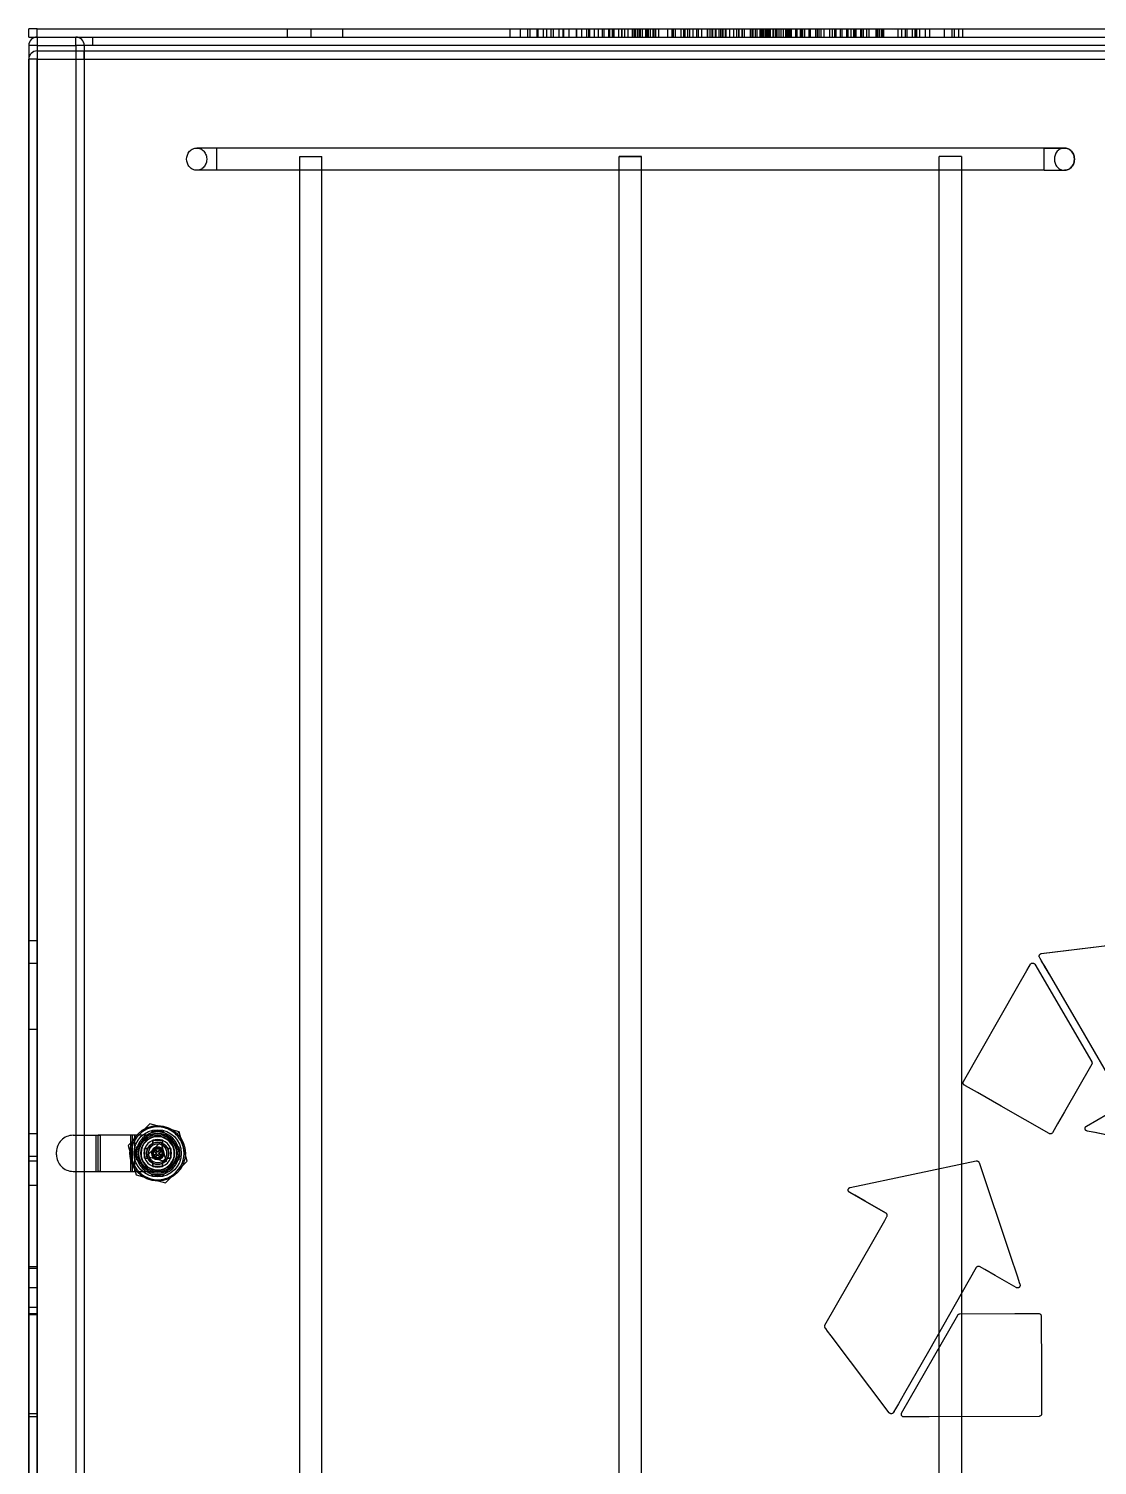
# Model space of a CAD drawing. Header units: millimetres. Extents: x 10366 to 13995, y 24552 to 29685.
# Drawn here: x 12520 to 12905, y 28283 to 28800 of the extents above; entities that cross this region are included whole.
import ezdxf

# ---------------------------------------------------------------- set-up
doc = ezdxf.new("R2010")
doc.units = ezdxf.units.MM
doc.header["$LTSCALE"] = 3
doc.layers.add('DomyÅ›lny', color=7, linetype='Continuous')

msp = doc.modelspace()

# ---------------------------------------------------------------- linework, layer by layer
at = {"layer": 'DomyÅ›lny'}
for p, q in [((12520.26, 28797.33), (12520.26, 28800.33)), ((12523.26, 28797.33), (12523.26, 28800.33)), ((12523.26, 28800.33), (13291.26, 28800.33)), ((12523.26, 28797.33), (13291.26, 28797.33)), ((12613.51, 28797.33), (12613.51, 28800.33)), ((12622.04, 28797.33), (12622.04, 28800.33)), ((12633.51, 28797.33), (12633.51, 28800.33)), ((12693.83, 28797.33), (12693.83, 28800.33)), ((12697.49, 28797.33), (12697.49, 28800.33)), ((12700.19, 28797.33), (12700.19, 28800.33)), ((12700.94, 28797.33), (12700.94, 28800.33)), ((12703.46, 28797.33), (12703.46, 28800.33)), ((12703.86, 28797.33), (12703.86, 28800.33)), ((12705.84, 28797.33), (12705.84, 28800.33)), ((12707.01, 28797.33), (12707.01, 28800.33)), ((12708.53, 28797.33), (12708.53, 28800.33)), ((12709.46, 28797.33), (12709.46, 28800.33)), ((12711.49, 28797.33), (12711.49, 28800.33)), ((12712.87, 28797.33), (12712.87, 28800.33)), ((12713.12, 28797.33), (12713.12, 28800.33)), ((12715.04, 28797.33), (12715.04, 28800.33)), ((12717.72, 28797.33), (12717.72, 28800.33)), ((12717.86, 28797.33), (12717.86, 28800.33)), ((12719.6, 28797.33), (12719.6, 28800.33)), ((12721.41, 28797.33), (12721.41, 28800.33)), ((12722.15, 28797.33), (12722.15, 28800.33)), ((12722.45, 28797.33), (12722.45, 28800.33)), ((12724.15, 28797.33), (12724.15, 28800.33)), ((12725.63, 28797.33), (12725.63, 28800.33)), ((12727.05, 28797.33), (12727.05, 28800.33)), ((12727.7, 28797.33), (12727.7, 28800.33)), ((12729.34, 28797.33), (12729.34, 28800.33)), ((12729.74, 28797.33), (12729.74, 28800.33)), ((12730.72, 28797.33), (12730.72, 28800.33)), ((12731.16, 28797.33), (12731.16, 28800.33)), ((12731.25, 28797.33), (12731.25, 28800.33)), ((12732.91, 28797.33), (12732.91, 28800.33)), ((12734.08, 28797.33), (12734.08, 28800.33)), ((12734.21, 28797.33), (12734.21, 28800.33)), ((12735.15, 28797.33), (12735.15, 28800.33)), ((12736.3, 28797.33), (12736.3, 28800.33)), ((12737.82, 28797.33), (12737.82, 28800.33)), ((12738.53, 28797.33), (12738.53, 28800.33)), ((12738.7, 28797.33), (12738.7, 28800.33)), ((12738.99, 28800.33), (12738.99, 28797.33)), ((12739.85, 28797.33), (12739.85, 28800.33)), ((12740.39, 28797.33), (12740.39, 28800.33)), ((12740.8, 28797.33), (12740.8, 28800.33)), ((12741.49, 28797.33), (12741.49, 28800.33)), ((12742.66, 28797.33), (12742.66, 28800.33)), ((12743.19, 28797.33), (12743.19, 28800.33)), ((12743.65, 28797.33), (12743.65, 28800.33)), ((12744.35, 28797.33), (12744.35, 28800.33)), ((12745.36, 28797.33), (12745.36, 28800.33)), ((12745.57, 28800.33), (12745.57, 28797.33)), ((12746.33, 28797.33), (12746.33, 28800.33)), ((12747.4, 28797.33), (12747.4, 28800.33)), ((12750.56, 28797.33), (12750.56, 28800.33)), ((12752.21, 28797.33), (12752.21, 28800.33)), ((12752.68, 28797.33), (12752.68, 28800.33)), ((12753.43, 28797.33), (12753.43, 28800.33)), ((12755.43, 28797.33), (12755.43, 28800.33)), ((12756.32, 28797.33), (12756.32, 28800.33)), ((12756.88, 28797.33), (12756.88, 28800.33)), ((12756.89, 28797.33), (12756.89, 28800.33)), ((12757.77, 28797.33), (12757.77, 28800.33)), ((12758.52, 28797.33), (12758.52, 28800.33)), ((12759.69, 28797.33), (12759.69, 28800.33)), ((12761.1, 28797.33), (12761.1, 28800.33)), ((12761.72, 28797.33), (12761.72, 28800.33)), ((12762.87, 28797.33), (12762.87, 28800.33)), ((12764.86, 28797.33), (12764.86, 28800.33)), ((12765.05, 28797.33), (12765.05, 28800.33)), ((12765.91, 28797.33), (12765.91, 28800.33)), ((12766.62, 28797.33), (12766.62, 28800.33)), ((12766.81, 28797.33), (12766.81, 28800.33)), ((12767.78, 28797.33), (12767.78, 28800.33)), ((12768.09, 28797.33), (12768.09, 28800.33)), ((12769.17, 28797.33), (12769.17, 28800.33)), ((12769.77, 28797.33), (12769.77, 28800.33)), ((12770.29, 28797.33), (12770.29, 28800.33)), ((12770.46, 28797.33), (12770.46, 28800.33)), ((12770.61, 28797.33), (12770.61, 28800.33)), ((12771.43, 28797.33), (12771.43, 28800.33)), ((12771.64, 28797.33), (12771.64, 28800.33)), ((12772.94, 28797.33), (12772.94, 28800.33)), ((12774.35, 28797.33), (12774.35, 28800.33)), ((12775.52, 28797.33), (12775.52, 28800.33)), ((12776.17, 28797.33), (12776.17, 28800.33)), ((12776.26, 28800.33), (12776.26, 28797.33)), ((12777.42, 28797.33), (12777.42, 28800.33)), ((12777.55, 28797.33), (12777.55, 28800.33)), ((12778.25, 28797.33), (12778.25, 28800.33)), ((12780.37, 28797.33), (12780.37, 28800.33)), ((12780.6, 28797.33), (12780.6, 28800.33)), ((12781.22, 28797.33), (12781.22, 28800.33)), ((12781.38, 28797.33), (12781.38, 28800.33)), ((12782.23, 28797.33), (12782.23, 28800.33)), ((12782.69, 28800.33), (12782.69, 28797.33)), ((12783.92, 28797.33), (12783.92, 28800.33)), ((12784.33, 28797.33), (12784.33, 28800.33)), ((12784.66, 28797.33), (12784.66, 28800.33)), ((12785.02, 28797.33), (12785.02, 28800.33)), ((12785.24, 28797.33), (12785.24, 28800.33)), ((12785.76, 28797.33), (12785.76, 28800.33)), ((12786.2, 28797.33), (12786.2, 28800.33)), ((12786.45, 28797.33), (12786.45, 28800.33)), ((12786.89, 28797.33), (12786.89, 28800.33)), ((12787.14, 28797.33), (12787.14, 28800.33)), ((12787.49, 28800.33), (12787.49, 28797.33)), ((12788.58, 28797.33), (12788.58, 28800.33)), ((12788.82, 28797.33), (12788.82, 28800.33)), ((12789.56, 28797.33), (12789.56, 28800.33)), ((12789.78, 28797.33), (12789.78, 28800.33)), ((12790.02, 28797.33), (12790.02, 28800.33)), ((12790.71, 28797.33), (12790.71, 28800.33)), ((12791.47, 28797.33), (12791.47, 28800.33)), ((12792.26, 28797.33), (12792.26, 28800.33)), ((12793.19, 28797.33), (12793.19, 28800.33)), ((12793.42, 28800.33), (12793.42, 28797.33)), ((12793.79, 28800.33), (12793.79, 28797.33)), ((12794.32, 28797.33), (12794.32, 28800.33)), ((12794.83, 28797.33), (12794.83, 28800.33)), ((12795.21, 28797.33), (12795.21, 28800.33)), ((12796.74, 28797.33), (12796.74, 28800.33)), ((12797.27, 28797.33), (12797.27, 28800.33)), ((12798.38, 28797.33), (12798.38, 28800.33)), ((12798.76, 28797.33), (12798.76, 28800.33)), ((12799.03, 28797.33), (12799.03, 28800.33)), ((12799.32, 28797.33), (12799.32, 28800.33)), ((12799.94, 28797.33), (12799.94, 28800.33)), ((12801.58, 28797.33), (12801.58, 28800.33)), ((12802.02, 28797.33), (12802.02, 28800.33)), ((12803.94, 28797.33), (12803.94, 28800.33)), ((12804.54, 28797.33), (12804.54, 28800.33)), ((12805.13, 28797.33), (12805.13, 28800.33)), ((12805.88, 28797.33), (12805.88, 28800.33)), ((12806.93, 28797.33), (12806.93, 28800.33)), ((12809, 28797.33), (12809, 28800.33)), ((12809.91, 28797.33), (12809.91, 28800.33)), ((12810.78, 28797.33), (12810.78, 28800.33)), ((12811.32, 28797.33), (12811.32, 28800.33)), ((12812.86, 28797.33), (12812.86, 28800.33)), ((12813.46, 28797.33), (12813.46, 28800.33)), ((12815.08, 28797.33), (12815.08, 28800.33)), ((12815.53, 28797.33), (12815.53, 28800.33)), ((12815.65, 28797.33), (12815.65, 28800.33)), ((12816.75, 28797.33), (12816.75, 28800.33)), ((12817.61, 28797.33), (12817.61, 28800.33)), ((12818.07, 28797.33), (12818.07, 28800.33)), ((12818.48, 28797.33), (12818.48, 28800.33)), ((12820.21, 28797.33), (12820.21, 28800.33)), ((12820.53, 28797.33), (12820.53, 28800.33)), ((12821.16, 28797.33), (12821.16, 28800.33)), ((12822.28, 28797.33), (12822.28, 28800.33)), ((12823.23, 28797.33), (12823.23, 28800.33)), ((12825.76, 28797.33), (12825.76, 28800.33)), ((12826.03, 28797.33), (12826.03, 28800.33)), ((12826.31, 28797.33), (12826.31, 28800.33)), ((12826.42, 28797.33), (12826.42, 28800.33)), ((12826.99, 28797.33), (12826.99, 28800.33)), ((12827.72, 28797.33), (12827.72, 28800.33)), ((12828.15, 28797.33), (12828.15, 28800.33)), ((12828.48, 28797.33), (12828.48, 28800.33)), ((12833.69, 28797.33), (12833.69, 28800.33)), ((12834.94, 28797.33), (12834.94, 28800.33)), ((12834.95, 28797.33), (12834.95, 28800.33)), ((12836.32, 28797.33), (12836.32, 28800.33)), ((12836.86, 28797.33), (12836.86, 28800.33)), ((12838.81, 28797.33), (12838.81, 28800.33)), ((12839.74, 28797.33), (12839.74, 28800.33)), ((12840.19, 28797.33), (12840.19, 28800.33)), ((12840.35, 28797.33), (12840.35, 28800.33)), ((12841.42, 28797.33), (12841.42, 28800.33)), ((12843.49, 28797.33), (12843.49, 28800.33)), ((12845.06, 28797.33), (12845.06, 28800.33)), ((12850.38, 28797.33), (12850.38, 28800.33)), ((12853.13, 28797.33), (12853.13, 28800.33)), ((12853.92, 28797.33), (12853.92, 28800.33)), ((12855.38, 28800.33), (12855.38, 28797.33)), ((12856.89, 28797.33), (12856.89, 28800.33)), ((12520.26, 28794.33), (12520.26, 27960.58)), ((12523.26, 28794.33), (12523.26, 28791.86)), ((12523.26, 28794.33), (12537.26, 28794.33)), ((12523.26, 28792.33), (13291.26, 28792.33)), ((12523.26, 28791.86), (12523.26, 27962.8)), ((12537.26, 28794.33), (12537.26, 28792.33)), ((12537.26, 28792.33), (12537.26, 27962.58)), ((12540.26, 28794.33), (12540.26, 28792.33)), ((12540.26, 28792.33), (12540.26, 27962.58)), ((13271.26, 28794.33), (12543.26, 28794.33)), ((12520.26, 27965.58), (12520.26, 28789.33)), ((12523.26, 27965.58), (12523.26, 28789.33)), ((12523.26, 28789.33), (13291.26, 28789.33)), ((12886.3, 28757.33), (12588.06, 28757.33)), ((12617.92, 28054.33), (12617.92, 28754.33)), ((12625.92, 28054.33), (12625.92, 28754.33)), ((12733.11, 28054.33), (12733.11, 28754.33)), ((12741.11, 28054.33), (12741.11, 28754.33)), ((12848.44, 28389.49), (12848.44, 28754.33)), ((12856.44, 28754.33), (12856.44, 28391.18)), ((12886.3, 28749.33), (12588.06, 28749.33)), ((12520.26, 28471.69), (12523.26, 28471.69)), ((12520.26, 28463.6), (12523.26, 28463.6)), ((12520.26, 28439.8), (12523.26, 28439.8)), ((12523.26, 28402.03), (12520.26, 28402.03)), ((12536.26, 28401.52), (12544.46, 28401.52)), ((12544.46, 28401.52), (12544.46, 28388.52)), ((12545.32, 28401.52), (12546, 28401.52)), ((12545.32, 28388.52), (12545.32, 28401.52)), ((12556.98, 28401.52), (12545.32, 28401.52)), ((12546, 28401.52), (12546, 28388.52)), ((12556.98, 28401.52), (12556.98, 28388.52)), ((12557.67, 28401.52), (12556.98, 28401.52)), ((12557.67, 28388.52), (12557.67, 28401.52)), ((12558.52, 28388.52), (12558.52, 28401.52)), ((12569.73, 28401.52), (12558.52, 28401.52)), ((12564.61, 28402.73), (12559.01, 28397.13)), ((12562.54, 28393.9), (12567.85, 28399.2)), ((12565.03, 28399.72), (12565.03, 28398.36)), ((12568.43, 28399.72), (12565.03, 28399.72)), ((12565.03, 28398.36), (12565.03, 28399.72)), ((12565.03, 28399.72), (12568.43, 28399.72)), ((12567.85, 28399.2), (12569.79, 28391.95)), ((12568.43, 28398.36), (12568.43, 28399.72)), ((12568.43, 28399.72), (12568.43, 28398.36)), ((12574.44, 28397.13), (12568.84, 28402.73)), ((12574.48, 28402.77), (12573.44, 28401.73)), ((12523.26, 28393.87), (12520.26, 28393.87)), ((12530.26, 28394.52), (12530.26, 28395.52)), ((12559.01, 28392.9), (12564.61, 28387.3)), ((12562.03, 28396.72), (12562.03, 28393.32)), ((12563.38, 28396.72), (12562.03, 28396.72)), ((12562.03, 28393.32), (12562.03, 28396.72)), ((12562.03, 28396.72), (12563.38, 28396.72)), ((12562.03, 28393.32), (12563.38, 28393.32)), ((12563.38, 28393.32), (12562.03, 28393.32)), ((12569.79, 28391.95), (12562.54, 28393.9)), ((12565.96, 28396.14), (12565.62, 28396.65)), ((12566.53, 28395.76), (12566.4, 28395.64)), ((12566.93, 28395.76), (12567.05, 28395.64)), ((12567.47, 28394.82), (12567.35, 28394.69)), ((12567.85, 28395.79), (12568.36, 28396.12)), ((12568.36, 28393.91), (12567.85, 28394.25)), ((12568.84, 28387.3), (12574.44, 28392.9)), ((12571.43, 28396.72), (12570.07, 28396.72)), ((12570.07, 28396.72), (12571.43, 28396.72)), ((12570.07, 28393.32), (12571.43, 28393.32)), ((12571.43, 28393.32), (12570.07, 28393.32)), ((12571.43, 28393.32), (12571.43, 28396.72)), ((12571.43, 28396.72), (12571.43, 28393.32)), ((12520.26, 28392.31), (12523.26, 28392.31)), ((12536.26, 28388.52), (12544.46, 28388.52)), ((12546, 28388.52), (12545.32, 28388.52)), ((12545.32, 28388.52), (12556.98, 28388.52)), ((12556.98, 28388.52), (12557.67, 28388.52)), ((12558.52, 28388.52), (12569.73, 28388.52)), ((12565.03, 28391.67), (12565.03, 28390.32)), ((12565.03, 28390.32), (12565.03, 28391.67)), ((12565.03, 28390.32), (12568.43, 28390.32)), ((12568.43, 28390.32), (12565.03, 28390.32)), ((12568.43, 28390.32), (12568.43, 28391.67)), ((12568.43, 28391.67), (12568.43, 28390.32)), ((12848.44, 28330.5), (12848.44, 28389.49)), ((12856.44, 28391.18), (12856.44, 28344.5)), ((12520.26, 28383.54), (12523.26, 28383.54)), ((12520.26, 28354.28), (12523.26, 28354.28)), ((12520.26, 28353.68), (12523.26, 28353.68)), ((12523.26, 28346.52), (12520.26, 28346.52)), ((12856.44, 28344.5), (12856.44, 28337.15)), ((12523.26, 28339.46), (12520.26, 28339.46)), ((12520.26, 28337.28), (12523.26, 28337.28)), ((12520.26, 28336.94), (12523.26, 28336.94)), ((12856.44, 28337.15), (12856.44, 28300.09)), ((12848.44, 28325.05), (12848.44, 28330.5)), ((12848.44, 28300.06), (12848.44, 28325.05)), ((12523.26, 28301.16), (12520.26, 28301.16)), ((12523.26, 28300), (12520.26, 28300)), ((12848.44, 28054.33), (12848.44, 28300.06)), ((12856.44, 28300.09), (12856.44, 28054.33))]:
    msp.add_line(p, q, dxfattribs=at)
for points in [[(12523.26, 28800.33, 0), (12520.26, 28800.33, 0)], [(12520.26, 28797.33, 0), (12520.26, 28797.33, 0), (12520.26, 28797.33, 0), (12520.26, 28797.33, 0), (12520.26, 28797.33, 0), (12520.26, 28797.33, 0), (12520.26, 28797.33, 0), (12520.26, 28797.33, 0), (12520.26, 28797.33, 0), (12520.26, 28797.33, 0), (12520.26, 28797.33, 0), (12520.26, 28797.33, 0), (12520.26, 28797.33, 0), (12520.26, 28797.33, 0), (12520.28, 28797.33, 0), (12520.34, 28797.33, 0), (12520.63, 28797.33, 0), (12523.26, 28797.33, 0)], [(12523.26, 28797.33, 0), (12523.26, 28797.33, 0), (12523.26, 28797.33, 0), (12523.26, 28797.33, 0), (12523.26, 28797.33, 0), (12523.26, 28797.33, 0), (12523.26, 28797.33, 0), (12523.26, 28797.33, 0), (12523.26, 28797.33, 0), (12523.26, 28797.33, 0), (12523.26, 28797.33, 0), (12523.26, 28797.33, 0), (12523.26, 28797.33, 0), (12523.26, 28797.32, 0), (12523.26, 28797.31, 0), (12523.26, 28797.24, 0), (12523.26, 28796.96, 0), (12523.26, 28794.33, 0)], [(12537.26, 28794.33, 0), (12537.26, 28797.33, 0)], [(12543.26, 28797.33, 0), (12543.26, 28797.33, 0), (12543.26, 28797.33, 0), (12543.26, 28797.33, 0), (12543.26, 28797.33, 0), (12543.26, 28797.33, 0), (12543.26, 28797.33, 0), (12543.26, 28797.33, 0), (12543.26, 28797.33, 0), (12543.26, 28797.33, 0), (12543.26, 28797.33, 0), (12543.26, 28797.33, 0), (12543.26, 28797.33, 0), (12543.26, 28797.32, 0), (12543.26, 28797.31, 0), (12543.26, 28797.24, 0), (12543.26, 28796.96, 0), (12543.26, 28794.33, 0)], [(12523.26, 28794.33, 0), (12520.26, 28794.33, 0)], [(12523.26, 28792.33, 0), (12523.26, 28792.33, 0), (12523.26, 28792.33, 0), (12523.26, 28792.33, 0), (12523.26, 28792.33, 0), (12523.26, 28792.33, 0), (12523.26, 28792.33, 0), (12523.26, 28792.33, 0), (12523.26, 28792.33, 0), (12523.26, 28792.33, 0), (12523.26, 28792.33, 0), (12523.26, 28792.33, 0), (12523.26, 28792.33, 0), (12523.26, 28792.32, 0), (12523.26, 28792.31, 0), (12523.26, 28792.24, 0), (12523.26, 28791.96, 0), (12523.26, 28789.33, 0)], [(12540.26, 28794.33, 0), (12540.26, 28794.33, 0), (12540.26, 28794.33, 0), (12540.26, 28794.33, 0), (12540.26, 28794.33, 0), (12540.26, 28794.33, 0), (12540.26, 28794.33, 0), (12540.26, 28794.33, 0), (12540.26, 28794.33, 0), (12540.26, 28794.33, 0), (12540.26, 28794.33, 0), (12540.25, 28794.33, 0), (12540.25, 28794.33, 0), (12540.23, 28794.33, 0), (12540.17, 28794.33, 0), (12539.89, 28794.33, 0), (12537.26, 28794.33, 0)], [(12543.26, 28794.33, 0), (12540.26, 28794.33, 0)], [(12540.26, 28789.33, 0), (12540.26, 28792.33, 0)], [(12523.26, 28789.33, 0), (12520.26, 28789.33, 0)], [(12577.18, 28753.33, 0), (12577.24, 28754.06, 0), (12577.32, 28754.43, 0), (12577.43, 28754.8, 0), (12577.58, 28755.17, 0), (12577.77, 28755.52, 0), (12577.99, 28755.85, 0), (12578.24, 28756.16, 0), (12578.52, 28756.43, 0), (12578.82, 28756.68, 0), (12579.14, 28756.88, 0), (12579.47, 28757.05, 0), (12579.81, 28757.17, 0), (12580.14, 28757.26, 0), (12580.48, 28757.31, 0), (12580.8, 28757.33, 0)], [(12580.8, 28757.33, 0), (12581.13, 28757.31, 0), (12581.46, 28757.26, 0), (12581.8, 28757.17, 0), (12582.14, 28757.05, 0), (12582.47, 28756.88, 0), (12582.79, 28756.68, 0), (12583.09, 28756.43, 0), (12583.37, 28756.16, 0), (12583.62, 28755.85, 0), (12583.84, 28755.52, 0), (12584.03, 28755.17, 0), (12584.18, 28754.8, 0), (12584.29, 28754.43, 0), (12584.37, 28754.06, 0), (12584.43, 28753.33, 0), (12584.37, 28752.6, 0), (12584.29, 28752.23, 0), (12584.18, 28751.86, 0), (12584.03, 28751.49, 0), (12583.84, 28751.14, 0), (12583.62, 28750.81, 0), (12583.37, 28750.5, 0), (12583.09, 28750.22, 0), (12582.79, 28749.98, 0), (12582.47, 28749.77, 0), (12582.14, 28749.61, 0), (12581.8, 28749.48, 0), (12581.46, 28749.39, 0), (12581.13, 28749.34, 0), (12580.8, 28749.33, 0)], [(12588.06, 28757.33, 0), (12580.8, 28757.33, 0)], [(12588.06, 28753.33, 0), (12588.06, 28757.33, 0)], [(12886.3, 28753.33, 0), (12886.3, 28757.33, 0)], [(12893.55, 28757.33, 0), (12893.55, 28757.33, 0), (12893.55, 28757.33, 0), (12893.55, 28757.33, 0), (12893.55, 28757.33, 0), (12893.55, 28757.33, 0), (12893.55, 28757.33, 0), (12893.55, 28757.33, 0), (12893.55, 28757.33, 0), (12893.54, 28757.33, 0), (12893.52, 28757.33, 0), (12893.24, 28757.33, 0), (12891.88, 28757.33, 0), (12886.3, 28757.33, 0)], [(12886.3, 28757.33, 0), (12893.55, 28757.33, 0)], [(12893.55, 28757.33, 0), (12893.23, 28757.31, 0), (12892.89, 28757.26, 0), (12892.55, 28757.17, 0), (12892.22, 28757.05, 0), (12891.89, 28756.88, 0), (12891.57, 28756.68, 0), (12891.27, 28756.43, 0), (12890.99, 28756.16, 0), (12890.74, 28755.85, 0), (12890.52, 28755.52, 0), (12890.33, 28755.17, 0), (12890.18, 28754.8, 0), (12890.07, 28754.43, 0), (12889.99, 28754.06, 0), (12889.93, 28753.33, 0), (12889.99, 28752.6, 0), (12890.07, 28752.23, 0), (12890.18, 28751.86, 0), (12890.33, 28751.49, 0), (12890.52, 28751.14, 0), (12890.74, 28750.81, 0), (12890.99, 28750.5, 0), (12891.27, 28750.22, 0), (12891.57, 28749.98, 0), (12891.89, 28749.77, 0), (12892.22, 28749.61, 0), (12892.55, 28749.48, 0), (12892.89, 28749.39, 0), (12893.23, 28749.34, 0), (12893.55, 28749.33, 0)], [(12897.18, 28753.33, 0), (12897.12, 28754.06, 0), (12897.04, 28754.43, 0), (12896.92, 28754.8, 0), (12896.77, 28755.17, 0), (12896.59, 28755.52, 0), (12896.37, 28755.85, 0), (12896.12, 28756.16, 0), (12895.84, 28756.43, 0), (12895.54, 28756.68, 0), (12895.22, 28756.88, 0), (12894.89, 28757.05, 0), (12894.55, 28757.17, 0), (12894.21, 28757.26, 0), (12893.88, 28757.31, 0), (12893.55, 28757.33, 0)], [(12893.55, 28757.33, 0), (12893.88, 28757.31, 0), (12894.21, 28757.26, 0), (12894.55, 28757.17, 0), (12894.89, 28757.05, 0), (12895.22, 28756.88, 0), (12895.54, 28756.68, 0), (12895.84, 28756.43, 0), (12896.12, 28756.16, 0), (12896.37, 28755.85, 0), (12896.59, 28755.52, 0), (12896.77, 28755.17, 0), (12896.92, 28754.8, 0), (12897.04, 28754.43, 0), (12897.12, 28754.06, 0), (12897.18, 28753.33, 0), (12897.12, 28752.6, 0), (12897.04, 28752.23, 0), (12896.92, 28751.86, 0), (12896.77, 28751.49, 0), (12896.59, 28751.14, 0), (12896.37, 28750.81, 0), (12896.12, 28750.5, 0), (12895.84, 28750.22, 0), (12895.54, 28749.98, 0), (12895.22, 28749.77, 0), (12894.89, 28749.61, 0), (12894.55, 28749.48, 0), (12894.21, 28749.39, 0), (12893.88, 28749.34, 0), (12893.55, 28749.33, 0)], [(12580.8, 28749.33, 0), (12580.48, 28749.34, 0), (12580.14, 28749.39, 0), (12579.81, 28749.48, 0), (12579.47, 28749.61, 0), (12579.14, 28749.77, 0), (12578.82, 28749.98, 0), (12578.52, 28750.22, 0), (12578.24, 28750.5, 0), (12577.99, 28750.81, 0), (12577.77, 28751.14, 0), (12577.58, 28751.49, 0), (12577.43, 28751.86, 0), (12577.32, 28752.23, 0), (12577.24, 28752.6, 0), (12577.18, 28753.33, 0)], [(12588.06, 28749.33, 0), (12588.06, 28749.33, 0), (12588.06, 28749.33, 0), (12588.06, 28749.33, 0), (12588.06, 28749.33, 0), (12588.06, 28749.33, 0), (12588.06, 28749.33, 0), (12588.06, 28749.33, 0), (12588.06, 28749.33, 0), (12588.06, 28749.33, 0), (12588.06, 28749.33, 0), (12588.06, 28749.33, 0), (12588.06, 28749.33, 0), (12588.06, 28749.36, 0), (12588.06, 28749.44, 0), (12588.06, 28749.82, 0), (12588.06, 28753.33, 0)], [(12617.92, 28754.33, 0), (12617.92, 28754.33, 0), (12617.92, 28754.33, 0), (12617.92, 28754.33, 0), (12617.92, 28754.33, 0), (12617.92, 28754.33, 0), (12617.92, 28754.33, 0), (12617.92, 28754.33, 0), (12617.92, 28754.33, 0), (12617.92, 28754.33, 0), (12617.92, 28754.33, 0), (12617.92, 28754.33, 0), (12617.92, 28754.33, 0), (12617.94, 28754.33, 0), (12618.03, 28754.33, 0), (12618.41, 28754.33, 0), (12625.92, 28754.33, 0)], [(12733.11, 28754.33, 0), (12733.11, 28754.33, 0), (12733.11, 28754.33, 0), (12733.11, 28754.33, 0), (12733.11, 28754.33, 0), (12733.11, 28754.33, 0), (12733.11, 28754.33, 0), (12733.11, 28754.33, 0), (12733.11, 28754.33, 0), (12733.11, 28754.33, 0), (12733.11, 28754.33, 0), (12733.12, 28754.33, 0), (12733.12, 28754.33, 0), (12733.14, 28754.33, 0), (12733.23, 28754.33, 0), (12733.61, 28754.33, 0), (12741.11, 28754.33, 0)], [(12741.11, 28754.33, 0), (12741.11, 28754.33, 0), (12741.11, 28754.33, 0), (12741.11, 28754.33, 0), (12741.11, 28754.33, 0), (12741.11, 28754.33, 0), (12741.11, 28754.33, 0), (12741.11, 28754.33, 0), (12741.11, 28754.33, 0), (12741.11, 28754.33, 0), (12741.11, 28754.33, 0), (12741.11, 28754.33, 0), (12741.11, 28754.33, 0), (12741.09, 28754.33, 0), (12741, 28754.33, 0), (12740.62, 28754.33, 0), (12733.11, 28754.33, 0)], [(12856.44, 28754.33, 0), (12856.44, 28754.33, 0), (12856.44, 28754.33, 0), (12856.44, 28754.33, 0), (12856.44, 28754.33, 0), (12856.44, 28754.33, 0), (12856.44, 28754.33, 0), (12856.44, 28754.33, 0), (12856.44, 28754.33, 0), (12856.44, 28754.33, 0), (12856.44, 28754.33, 0), (12856.44, 28754.33, 0), (12856.43, 28754.33, 0), (12856.41, 28754.33, 0), (12856.32, 28754.33, 0), (12855.95, 28754.33, 0), (12848.44, 28754.33, 0)], [(12886.3, 28749.33, 0), (12886.3, 28749.33, 0), (12886.3, 28749.33, 0), (12886.3, 28749.33, 0), (12886.3, 28749.33, 0), (12886.3, 28749.33, 0), (12886.3, 28749.33, 0), (12886.3, 28749.33, 0), (12886.3, 28749.33, 0), (12886.3, 28749.33, 0), (12886.3, 28749.33, 0), (12886.3, 28749.33, 0), (12886.3, 28749.33, 0), (12886.3, 28749.36, 0), (12886.3, 28749.44, 0), (12886.3, 28749.82, 0), (12886.3, 28753.33, 0)], [(12893.55, 28749.33, 0), (12893.88, 28749.34, 0), (12894.21, 28749.39, 0), (12894.55, 28749.48, 0), (12894.89, 28749.61, 0), (12895.22, 28749.77, 0), (12895.54, 28749.98, 0), (12895.84, 28750.22, 0), (12896.12, 28750.5, 0), (12896.37, 28750.81, 0), (12896.59, 28751.14, 0), (12896.77, 28751.49, 0), (12896.92, 28751.86, 0), (12897.04, 28752.23, 0), (12897.12, 28752.6, 0), (12897.18, 28753.33, 0)], [(12588.06, 28749.33, 0), (12580.81, 28749.33, 0)], [(12886.3, 28749.33, 0), (12891.38, 28749.33, 0), (12892.98, 28749.33, 0), (12893.4, 28749.33, 0), (12893.52, 28749.33, 0), (12893.54, 28749.33, 0), (12893.55, 28749.33, 0), (12893.55, 28749.33, 0), (12893.55, 28749.33, 0), (12893.55, 28749.33, 0), (12893.55, 28749.33, 0), (12893.55, 28749.33, 0), (12893.55, 28749.33, 0), (12893.55, 28749.33, 0), (12893.55, 28749.33, 0), (12893.55, 28749.33, 0), (12893.55, 28749.33, 0), (12893.55, 28749.33, 0), (12893.55, 28749.33, 0)], [(12914.9, 28413.67, 0), (12897.38, 28443.69, 0), (12888.62, 28458.71, 0), (12886.43, 28462.46, 0), (12885.34, 28464.34, 0), (12884.79, 28465.28, 0), (12884.53, 28465.74, 0), (12884.49, 28465.87, 0), (12884.47, 28466.01, 0), (12884.47, 28466.14, 0), (12884.5, 28466.28, 0), (12884.53, 28466.4, 0), (12884.59, 28466.53, 0), (12884.67, 28466.64, 0), (12884.76, 28466.74, 0), (12884.86, 28466.83, 0), (12884.98, 28466.9, 0), (12885.1, 28466.95, 0), (12885.24, 28466.99, 0), (12919.74, 28471.25, 0)], [(12914.9, 28413.67, 0), (12897.38, 28443.69, 0), (12888.62, 28458.7, 0), (12886.44, 28462.45, 0), (12885.34, 28464.33, 0), (12884.79, 28465.27, 0), (12884.53, 28465.75, 0), (12884.49, 28465.88, 0), (12884.47, 28466.01, 0), (12884.48, 28466.15, 0), (12884.5, 28466.28, 0), (12884.54, 28466.41, 0), (12884.59, 28466.53, 0), (12884.67, 28466.64, 0), (12884.76, 28466.74, 0), (12884.86, 28466.83, 0), (12884.97, 28466.9, 0), (12885.1, 28466.95, 0), (12885.23, 28466.99, 0), (12919.72, 28471.24, 0)], [(12913.09, 28400.78, 0), (12904.57, 28402.5, 0), (12902.44, 28402.93, 0), (12901.91, 28403.04, 0), (12901.65, 28403.09, 0), (12901.53, 28403.14, 0), (12901.41, 28403.2, 0), (12901.31, 28403.28, 0), (12901.22, 28403.38, 0), (12901.14, 28403.49, 0), (12901.08, 28403.61, 0), (12901.03, 28403.74, 0), (12901.01, 28403.87, 0), (12901, 28404.01, 0), (12901.01, 28404.14, 0), (12901.04, 28404.27, 0), (12901.1, 28404.4, 0), (12901.17, 28404.52, 0), (12901.26, 28404.63, 0), (12901.36, 28404.72, 0), (12901.48, 28404.8, 0), (12908.98, 28409.18, 0)], [(12913.11, 28400.77, 0), (12904.6, 28402.49, 0), (12902.47, 28402.92, 0), (12901.93, 28403.03, 0), (12901.67, 28403.09, 0), (12901.54, 28403.14, 0), (12901.41, 28403.2, 0), (12901.3, 28403.29, 0), (12901.21, 28403.39, 0), (12901.13, 28403.51, 0), (12901.07, 28403.63, 0), (12901.03, 28403.77, 0), (12901, 28403.9, 0), (12901, 28404.04, 0), (12901.02, 28404.17, 0), (12901.05, 28404.3, 0), (12901.11, 28404.42, 0), (12901.18, 28404.53, 0), (12901.26, 28404.64, 0), (12901.36, 28404.72, 0), (12901.47, 28404.8, 0), (12908.98, 28409.17, 0)], [(12563.89, 28405.61, 0), (12560.01, 28401.73, 0)], [(12569.19, 28404.19, 0), (12563.89, 28405.61, 0)], [(12574.48, 28402.77, 0), (12569.19, 28404.19, 0)], [(12544.46, 28401.52, 0), (12545.32, 28401.52, 0)], [(12560.01, 28401.73, 0), (12556.13, 28397.86, 0)], [(12558.52, 28401.52, 0), (12556.98, 28401.52, 0)], [(12575.9, 28397.47, 0), (12574.48, 28402.77, 0)], [(12556.13, 28397.86, 0), (12557.55, 28392.56, 0)], [(12564.94, 28396.26, 0), (12565.99, 28395.22, 0)], [(12565.99, 28394.82, 0), (12564.94, 28393.77, 0)], [(12566.53, 28395.76, 0), (12565.48, 28396.8, 0)], [(12565.48, 28393.23, 0), (12566.53, 28394.27, 0)], [(12565.6, 28395.79, 0), (12566.11, 28395.34, 0)], [(12566.11, 28394.69, 0), (12565.6, 28394.25, 0)], [(12566.4, 28395.64, 0), (12565.96, 28396.14, 0)], [(12565.96, 28393.89, 0), (12566.4, 28394.39, 0)], [(12566.11, 28395.34, 0), (12566.14, 28395.31, 0), (12566.17, 28395.28, 0), (12566.19, 28395.24, 0), (12566.21, 28395.2, 0), (12566.23, 28395.16, 0), (12566.24, 28395.11, 0), (12566.25, 28395.06, 0), (12566.26, 28395.02, 0), (12566.25, 28394.97, 0), (12566.24, 28394.92, 0), (12566.23, 28394.87, 0), (12566.21, 28394.83, 0), (12566.19, 28394.79, 0), (12566.17, 28394.76, 0), (12566.14, 28394.72, 0), (12566.11, 28394.69, 0)], [(12567.05, 28395.64, 0), (12567.02, 28395.6, 0), (12566.99, 28395.58, 0), (12566.95, 28395.55, 0), (12566.91, 28395.53, 0), (12566.87, 28395.51, 0), (12566.82, 28395.5, 0), (12566.77, 28395.49, 0), (12566.73, 28395.49, 0), (12566.68, 28395.49, 0), (12566.63, 28395.5, 0), (12566.59, 28395.51, 0), (12566.54, 28395.53, 0), (12566.5, 28395.55, 0), (12566.47, 28395.58, 0), (12566.43, 28395.6, 0), (12566.4, 28395.64, 0)], [(12566.4, 28394.39, 0), (12566.43, 28394.43, 0), (12566.47, 28394.46, 0), (12566.5, 28394.48, 0), (12566.54, 28394.5, 0), (12566.59, 28394.52, 0), (12566.63, 28394.53, 0), (12566.68, 28394.54, 0), (12566.73, 28394.54, 0), (12566.77, 28394.54, 0), (12566.82, 28394.53, 0), (12566.87, 28394.52, 0), (12566.91, 28394.5, 0), (12566.95, 28394.48, 0), (12566.99, 28394.46, 0), (12567.02, 28394.43, 0), (12567.05, 28394.39, 0)], [(12566.93, 28395.76, 0), (12566.91, 28395.74, 0), (12566.89, 28395.72, 0), (12566.86, 28395.71, 0), (12566.84, 28395.69, 0), (12566.81, 28395.69, 0), (12566.78, 28395.68, 0), (12566.75, 28395.67, 0), (12566.73, 28395.67, 0), (12566.7, 28395.67, 0), (12566.67, 28395.68, 0), (12566.64, 28395.69, 0), (12566.62, 28395.7, 0), (12566.59, 28395.71, 0), (12566.57, 28395.72, 0), (12566.55, 28395.74, 0), (12566.53, 28395.76, 0)], [(12566.53, 28394.27, 0), (12566.55, 28394.29, 0), (12566.57, 28394.31, 0), (12566.59, 28394.32, 0), (12566.62, 28394.34, 0), (12566.64, 28394.35, 0), (12566.67, 28394.35, 0), (12566.7, 28394.36, 0), (12566.73, 28394.36, 0), (12566.75, 28394.36, 0), (12566.78, 28394.35, 0), (12566.81, 28394.35, 0), (12566.84, 28394.34, 0), (12566.86, 28394.32, 0), (12566.89, 28394.31, 0), (12566.91, 28394.29, 0), (12566.93, 28394.27, 0)], [(12567.97, 28396.8, 0), (12566.93, 28395.76, 0)], [(12566.93, 28394.27, 0), (12567.97, 28393.23, 0)], [(12567.5, 28396.14, 0), (12567.05, 28395.64, 0)], [(12567.05, 28394.39, 0), (12567.5, 28393.89, 0)], [(12567.35, 28394.69, 0), (12567.32, 28394.72, 0), (12567.29, 28394.76, 0), (12567.26, 28394.79, 0), (12567.24, 28394.83, 0), (12567.22, 28394.87, 0), (12567.21, 28394.92, 0), (12567.2, 28394.97, 0), (12567.2, 28395.02, 0), (12567.2, 28395.06, 0), (12567.21, 28395.11, 0), (12567.22, 28395.16, 0), (12567.24, 28395.2, 0), (12567.26, 28395.24, 0), (12567.29, 28395.28, 0), (12567.32, 28395.31, 0), (12567.35, 28395.34, 0)], [(12567.35, 28395.34, 0), (12567.85, 28395.79, 0)], [(12567.85, 28394.25, 0), (12567.35, 28394.69, 0)], [(12567.47, 28394.82, 0), (12567.45, 28394.84, 0), (12567.43, 28394.86, 0), (12567.42, 28394.88, 0), (12567.41, 28394.91, 0), (12567.4, 28394.93, 0), (12567.39, 28394.96, 0), (12567.39, 28394.99, 0), (12567.38, 28395.02, 0), (12567.39, 28395.04, 0), (12567.39, 28395.07, 0), (12567.4, 28395.1, 0), (12567.41, 28395.13, 0), (12567.42, 28395.15, 0), (12567.43, 28395.17, 0), (12567.45, 28395.2, 0), (12567.47, 28395.22, 0)], [(12567.47, 28395.22, 0), (12568.51, 28396.26, 0)], [(12568.51, 28393.77, 0), (12567.47, 28394.82, 0)], [(12567.85, 28394.25, 0), (12567.78, 28394.14, 0), (12567.69, 28394.05, 0)], [(12577.32, 28392.18, 0), (12575.9, 28397.47, 0)], [(12544.46, 28388.52, 0), (12545.32, 28388.52, 0)], [(12556.98, 28388.52, 0), (12558.52, 28388.52, 0)], [(12557.55, 28392.56, 0), (12558.97, 28387.26, 0)], [(12569.57, 28384.42, 0), (12573.44, 28388.3, 0)], [(12573.44, 28388.3, 0), (12577.32, 28392.18, 0)], [(12558.97, 28387.26, 0), (12564.27, 28385.84, 0)], [(12564.27, 28385.84, 0), (12569.57, 28384.42, 0)]]:
    msp.add_polyline3d(points, dxfattribs=at)
for points in [[(12903.38, 28428.04, 0), (12903.45, 28427.9, 0), (12903.49, 28427.75, 0), (12903.51, 28427.59, 0), (12903.5, 28427.44, 0), (12903.47, 28427.29, 0), (12903.41, 28427.15, 0), (12893.57, 28409.92, 0), (12891.11, 28405.62, 0), (12889.88, 28403.47, 0), (12889.26, 28402.4, 0), (12889.16, 28402.28, 0), (12889.04, 28402.19, 0), (12888.9, 28402.11, 0), (12888.76, 28402.06, 0), (12888.61, 28402.03, 0), (12888.45, 28402.03, 0), (12888.3, 28402.05, 0), (12888.15, 28402.1, 0), (12888.01, 28402.18, 0), (12870.79, 28412.02, 0), (12862.18, 28416.94, 0), (12857.88, 28419.4, 0), (12857.61, 28419.55, 0), (12857.47, 28419.63, 0), (12857.34, 28419.72, 0), (12857.29, 28419.78, 0), (12857.23, 28419.84, 0), (12857.14, 28419.97, 0), (12857.08, 28420.12, 0), (12857.04, 28420.27, 0), (12857.03, 28420.43, 0), (12857.04, 28420.58, 0), (12857.08, 28420.73, 0), (12857.14, 28420.87, 0), (12876.82, 28455.31, 0), (12880.02, 28460.91, 0), (12880.82, 28462.31, 0), (12881.22, 28463.01, 0), (12881.32, 28463.18, 0), (12881.38, 28463.26, 0), (12881.45, 28463.34, 0), (12881.52, 28463.4, 0), (12881.6, 28463.46, 0), (12881.69, 28463.51, 0), (12881.78, 28463.55, 0), (12881.87, 28463.58, 0), (12881.97, 28463.59, 0), (12882.07, 28463.6, 0), (12882.17, 28463.6, 0), (12882.27, 28463.59, 0), (12882.37, 28463.56, 0), (12882.47, 28463.53, 0), (12882.56, 28463.49, 0), (12882.65, 28463.43, 0), (12882.73, 28463.37, 0), (12882.8, 28463.29, 0), (12882.86, 28463.21, 0)], [(12861.69, 28392.29, 0), (12861.82, 28392.31, 0), (12861.96, 28392.31, 0), (12862.09, 28392.29, 0), (12862.22, 28392.25, 0), (12862.35, 28392.19, 0), (12862.46, 28392.11, 0), (12862.56, 28392.02, 0), (12862.65, 28391.91, 0), (12862.72, 28391.79, 0), (12862.77, 28391.66, 0), (12873.84, 28358.72, 0), (12876.61, 28350.48, 0), (12877.3, 28348.42, 0), (12877.48, 28347.91, 0), (12877.56, 28347.64, 0), (12877.58, 28347.51, 0), (12877.58, 28347.37, 0), (12877.56, 28347.24, 0), (12877.52, 28347.11, 0), (12877.46, 28346.99, 0), (12877.38, 28346.88, 0), (12877.3, 28346.78, 0), (12877.19, 28346.7, 0), (12877.08, 28346.63, 0), (12876.96, 28346.57, 0), (12876.83, 28346.54, 0), (12876.7, 28346.52, 0), (12876.56, 28346.52, 0), (12876.43, 28346.54, 0), (12876.3, 28346.59, 0), (12876.18, 28346.65, 0), (12868.63, 28350.96, 0), (12864.86, 28353.11, 0), (12862.97, 28354.19, 0), (12862.85, 28354.24, 0), (12862.71, 28354.27, 0), (12862.58, 28354.28, 0), (12862.44, 28354.27, 0), (12862.31, 28354.24, 0), (12862.18, 28354.2, 0), (12862.06, 28354.13, 0), (12861.95, 28354.05, 0), (12861.85, 28353.95, 0), (12861.77, 28353.84, 0), (12844.53, 28323.65, 0), (12835.91, 28308.56, 0), (12833.75, 28304.79, 0), (12832.67, 28302.9, 0), (12832.14, 28301.96, 0), (12831.86, 28301.5, 0), (12831.76, 28301.4, 0), (12831.66, 28301.32, 0), (12831.54, 28301.25, 0), (12831.41, 28301.2, 0), (12831.28, 28301.17, 0), (12831.15, 28301.16, 0), (12831.01, 28301.17, 0), (12830.88, 28301.2, 0), (12830.75, 28301.25, 0), (12830.63, 28301.31, 0), (12830.52, 28301.39, 0), (12830.43, 28301.49, 0), (12809.49, 28329.24, 0), (12808.18, 28330.98, 0), (12807.53, 28331.84, 0), (12807.36, 28332.06, 0), (12807.28, 28332.17, 0), (12807.22, 28332.29, 0), (12807.17, 28332.42, 0), (12807.15, 28332.56, 0), (12807.14, 28332.7, 0), (12807.15, 28332.83, 0), (12807.19, 28332.96, 0), (12807.24, 28333.08, 0), (12824.48, 28363.26, 0), (12828.79, 28370.81, 0), (12829.33, 28371.75, 0), (12829.6, 28372.23, 0), (12829.65, 28372.35, 0), (12829.69, 28372.48, 0), (12829.7, 28372.62, 0), (12829.7, 28372.75, 0), (12829.68, 28372.89, 0), (12829.63, 28373.02, 0), (12829.57, 28373.13, 0), (12829.5, 28373.24, 0), (12829.4, 28373.34, 0), (12829.3, 28373.43, 0), (12821.76, 28377.74, 0), (12817.98, 28379.89, 0), (12816.1, 28380.97, 0), (12815.98, 28381.05, 0), (12815.88, 28381.14, 0), (12815.78, 28381.25, 0), (12815.71, 28381.36, 0), (12815.66, 28381.49, 0), (12815.62, 28381.63, 0), (12815.61, 28381.77, 0), (12815.62, 28381.9, 0), (12815.64, 28382.03, 0), (12815.69, 28382.16, 0), (12815.75, 28382.28, 0), (12815.82, 28382.39, 0), (12815.91, 28382.48, 0), (12816.02, 28382.56, 0), (12816.13, 28382.63, 0), (12816.26, 28382.68, 0), (12816.39, 28382.71, 0)], [(12861.69, 28392.29, 0), (12861.82, 28392.31, 0), (12861.96, 28392.31, 0), (12862.09, 28392.29, 0), (12862.22, 28392.25, 0), (12862.34, 28392.19, 0), (12862.45, 28392.11, 0), (12862.56, 28392.02, 0), (12862.64, 28391.92, 0), (12862.71, 28391.8, 0), (12862.77, 28391.67, 0), (12873.84, 28358.72, 0), (12876.61, 28350.48, 0), (12877.3, 28348.42, 0), (12877.47, 28347.91, 0), (12877.56, 28347.65, 0), (12877.58, 28347.52, 0), (12877.58, 28347.39, 0), (12877.56, 28347.26, 0), (12877.52, 28347.13, 0), (12877.47, 28347.01, 0), (12877.4, 28346.9, 0), (12877.31, 28346.8, 0), (12877.2, 28346.71, 0), (12877.09, 28346.63, 0), (12876.97, 28346.58, 0), (12876.84, 28346.54, 0), (12876.7, 28346.52, 0), (12876.56, 28346.52, 0), (12876.43, 28346.54, 0), (12876.29, 28346.59, 0), (12876.17, 28346.65, 0), (12868.62, 28350.96, 0), (12864.85, 28353.12, 0), (12862.96, 28354.19, 0), (12862.84, 28354.24, 0), (12862.71, 28354.27, 0), (12862.58, 28354.28, 0), (12862.44, 28354.27, 0), (12862.31, 28354.24, 0), (12862.18, 28354.2, 0), (12862.06, 28354.13, 0), (12861.95, 28354.05, 0), (12861.86, 28353.95, 0), (12861.78, 28353.84, 0), (12844.53, 28323.65, 0), (12835.91, 28308.56, 0), (12833.75, 28304.79, 0), (12832.67, 28302.9, 0), (12832.13, 28301.96, 0), (12831.86, 28301.5, 0), (12831.77, 28301.4, 0), (12831.66, 28301.32, 0), (12831.54, 28301.25, 0), (12831.42, 28301.21, 0), (12831.28, 28301.17, 0), (12831.15, 28301.16, 0), (12831.01, 28301.17, 0), (12830.88, 28301.2, 0), (12830.75, 28301.24, 0), (12830.63, 28301.31, 0), (12830.52, 28301.39, 0), (12830.43, 28301.49, 0), (12809.49, 28329.24, 0), (12808.18, 28330.98, 0), (12807.53, 28331.84, 0), (12807.36, 28332.06, 0), (12807.28, 28332.17, 0), (12807.22, 28332.29, 0), (12807.17, 28332.41, 0), (12807.15, 28332.55, 0), (12807.14, 28332.68, 0), (12807.15, 28332.82, 0), (12807.18, 28332.95, 0), (12807.24, 28333.08, 0), (12824.48, 28363.26, 0), (12828.79, 28370.81, 0), (12829.33, 28371.75, 0), (12829.6, 28372.22, 0), (12829.65, 28372.34, 0), (12829.69, 28372.47, 0), (12829.7, 28372.6, 0), (12829.7, 28372.74, 0), (12829.68, 28372.87, 0), (12829.64, 28373, 0), (12829.58, 28373.12, 0), (12829.5, 28373.24, 0), (12829.41, 28373.34, 0), (12829.3, 28373.42, 0), (12829.18, 28373.5, 0), (12821.63, 28377.81, 0), (12817.86, 28379.96, 0), (12815.98, 28381.04, 0), (12815.88, 28381.13, 0), (12815.8, 28381.23, 0), (12815.72, 28381.34, 0), (12815.67, 28381.46, 0), (12815.63, 28381.59, 0), (12815.61, 28381.72, 0), (12815.61, 28381.86, 0), (12815.63, 28381.99, 0), (12815.67, 28382.12, 0), (12815.73, 28382.25, 0), (12815.8, 28382.36, 0), (12815.9, 28382.46, 0), (12816, 28382.55, 0), (12816.12, 28382.62, 0), (12816.25, 28382.67, 0), (12816.39, 28382.71, 0)], [(12855.08, 28336.68, 0), (12855.17, 28336.81, 0), (12855.28, 28336.92, 0), (12855.4, 28337.01, 0), (12855.54, 28337.08, 0), (12855.68, 28337.13, 0), (12855.83, 28337.15, 0), (12875.67, 28337.24, 0), (12880.63, 28337.26, 0), (12883.11, 28337.27, 0), (12884.35, 28337.27, 0), (12884.5, 28337.24, 0), (12884.65, 28337.18, 0), (12884.78, 28337.1, 0), (12884.9, 28337, 0), (12885, 28336.88, 0), (12885.08, 28336.75, 0), (12885.13, 28336.6, 0), (12885.16, 28336.45, 0), (12885.17, 28336.29, 0), (12885.26, 28316.46, 0), (12885.3, 28306.54, 0), (12885.33, 28301.58, 0), (12885.33, 28301.27, 0), (12885.33, 28301.11, 0), (12885.31, 28300.96, 0), (12885.26, 28300.81, 0), (12885.2, 28300.68, 0), (12885.11, 28300.56, 0), (12885, 28300.45, 0), (12884.88, 28300.36, 0), (12884.75, 28300.29, 0), (12884.6, 28300.24, 0), (12884.45, 28300.22, 0), (12844.78, 28300.04, 0), (12838.33, 28300.01, 0), (12836.72, 28300.01, 0), (12835.91, 28300, 0), (12835.71, 28300, 0), (12835.61, 28300.01, 0), (12835.51, 28300.03, 0), (12835.41, 28300.06, 0), (12835.31, 28300.1, 0), (12835.23, 28300.15, 0), (12835.14, 28300.21, 0), (12835.07, 28300.28, 0), (12835, 28300.36, 0), (12834.94, 28300.45, 0), (12834.89, 28300.54, 0), (12834.85, 28300.64, 0), (12834.82, 28300.73, 0), (12834.81, 28300.84, 0), (12834.8, 28300.94, 0), (12834.81, 28301.04, 0), (12834.82, 28301.14, 0), (12834.85, 28301.23, 0), (12834.89, 28301.32, 0)]]:
    msp.add_polyline3d(points, close=True, dxfattribs=at)
for radius in [10, 8.5, 6.75, 4, 1.81, 1.62]:
    msp.add_circle((12566.73, 28395.02), radius, dxfattribs=at)
for centre, radius, start, end in [((12523.26, 28794.33), 3, 90, 180), ((12537.26, 28794.33), 3, 0, 90), ((12523.26, 28789.33), 3, 90, 180), ((12566.73, 28395.02), 9.5, 75, 135), ((12566.73, 28395.02), 9.5, 45, 75), ((12536.26, 28395.52), 6, 135, 180), ((12536.26, 28395.52), 6, 90, 135), ((12566.73, 28395.02), 9.5, 135, 195), ((12566.73, 28395.02), 7.69, 45, 225), ((12566.73, 28395.02), 7.19, 45, 225), ((12566.73, 28395.02), 6.15, 45, 225), ((12566.73, 28395.02), 6, 134.224, 314.224), ((12566.73, 28395.02), 7.69, 225, 45), ((12566.73, 28395.02), 7.19, 225, 45), ((12566.73, 28395.02), 5, 45, 225), ((12566.73, 28395.02), 5, 45, 225), ((12566.73, 28395.02), 6.15, 225, 45), ((12566.73, 28395.02), 6, 314.224, 134.224), ((12566.73, 28395.02), 3.96, 45, 315), ((12566.73, 28395.02), 5, 225, 45), ((12566.73, 28395.02), 3.75, 116.9577, 153.0423), ((12566.73, 28395.02), 3.75, 116.9577, 153.0423), ((12566.73, 28395.02), 3.33, 45, 315), ((12566.73, 28395.02), 8, 74.6863, 105.3137), ((12566.73, 28395.02), 3.75, 26.9577, 63.0423), ((12566.73, 28395.02), 3.75, 26.9577, 63.0423), ((12564.19, 28395.02), 8.54, 310.4497, 49.5503), ((12566.73, 28395.02), 9.5, 15, 45), ((12536.26, 28394.52), 6, 180, 225), ((12566.73, 28395.02), 8, 164.6863, 195.3137), ((12566.73, 28395.02), 3.75, 206.9577, 243.0423), ((12566.73, 28395.02), 3.75, 206.9577, 243.0423), ((12566.73, 28395.02), 2.25, 134.224, 314.224), ((12566.73, 28395.02), 2, 135, 315), ((12566.73, 28395.02), 1.81, 45, 315), ((12566.73, 28395.02), 2.25, 314.224, 134.224), ((12566.73, 28395.02), 1.57, 135, 315), ((12566.73, 28395.02), 2, 315, 135), ((12566.73, 28395.02), 1.37, 124.3295, 145.6705), ((12566.73, 28395.02), 1.37, 214.3295, 235.6705), ((12566.73, 28395.02), 1.57, 315, 135), ((12566.73, 28395.02), 1.37, 34.3295, 55.6705), ((12566.73, 28395.02), 1.37, 304.3295, 315), ((12566.73, 28395.02), 1.81, 315, 45), ((12566.73, 28395.02), 3.75, 296.9577, 333.0423), ((12566.73, 28395.02), 3.75, 296.9577, 333.0423), ((12566.73, 28395.02), 3.33, 315, 45), ((12566.73, 28395.02), 3.96, 315, 45), ((12566.73, 28395.02), 9.5, 315, 15), ((12566.73, 28395.02), 8, 344.6863, 15.3137), ((12536.26, 28394.52), 6, 225, 270), ((12566.73, 28395.02), 9.5, 195, 255), ((12566.73, 28395.02), 9.5, 255, 315), ((12566.73, 28395.02), 8, 254.6863, 285.3137)]:
    msp.add_arc(centre, radius, start, end, dxfattribs=at)

doc.saveas('drawing.dxf')
